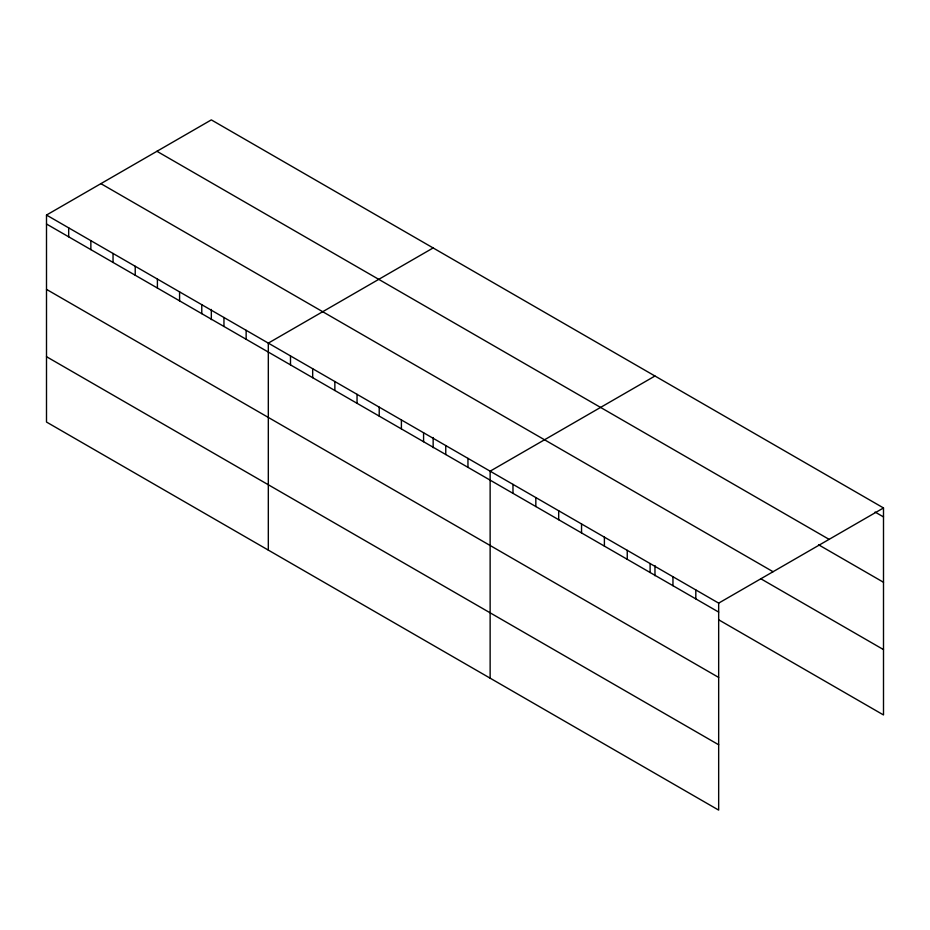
<?xml version="1.0" encoding="UTF-8"?>
<svg xmlns="http://www.w3.org/2000/svg" width="930" height="930" viewBox="0 0 930 930"><rect width="100%" height="100%" fill="white"/><g stroke="black" fill="none" stroke-linecap="round" stroke-linejoin="round"><path stroke-width="1.4" d="M46.5 215.051L718.669 603.128L718.669 810.111L46.5 422.046L46.5 215.051L211.331 119.889L883.5 507.954L883.5 714.949L718.716 619.81M433.148 247.95L268.317 343.112L268.317 550.107M654.964 376.011L490.133 471.185L490.133 678.168M718.669 603.128L883.5 507.954M875.084 512.058L883.5 516.917M156.938 151.288L829.107 539.365M818.551 544.771L883.5 582.273M100.893 183.652L773.063 571.718M760.81 578.762L883.5 649.593M46.5 224.014L718.669 612.091M46.5 289.37L718.669 677.435M46.5 356.69L718.669 744.767M695.814 589.934L695.814 598.897M672.96 576.74L672.96 585.702M654.964 565.58L654.964 575.74M650.105 563.545L650.105 572.508M627.25 550.351L627.25 559.314M604.395 537.156L604.395 546.119M581.541 523.962L581.541 532.925M558.686 510.768L558.686 519.731M535.831 497.573L535.831 506.536M512.976 484.379L512.976 493.342M467.953 458.374L467.953 467.337M445.761 445.563L445.761 454.526M433.148 437.507L433.148 447.679M423.58 432.764L423.58 441.727M401.4 419.953L401.4 428.916M379.219 407.154L379.219 416.117M357.039 394.343L357.039 403.306M334.858 381.533L334.858 390.495M312.678 368.733L312.678 377.696M290.497 355.923L290.497 364.886M246.136 330.313L246.136 339.276M223.956 317.502L223.956 326.465M211.331 309.446L211.331 319.618M201.775 304.703L201.775 313.666M179.583 291.892L179.583 300.855M157.403 279.081L157.403 288.044M135.222 266.282L135.222 275.245M113.041 253.472L113.041 262.434M90.861 240.661L90.861 249.624M68.681 227.862L68.681 236.825"/></g></svg>
